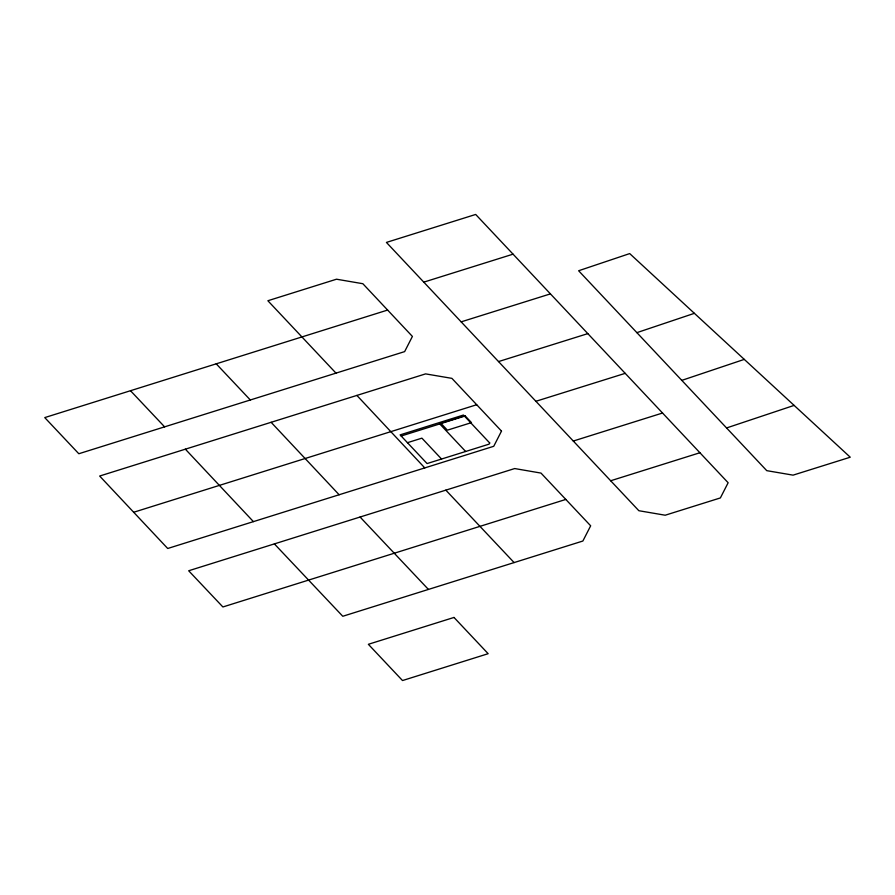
<?xml version="1.0" encoding="UTF-8"?>
<svg xmlns="http://www.w3.org/2000/svg" width="895" height="895" viewBox="0 0 895 895"><rect width="100%" height="100%" fill="white"/><g stroke="black" fill="none" stroke-linecap="round" stroke-linejoin="round"><path stroke-width="1.34" d="M636.871 332.649L694.386 313.328L850.25 457.211L793.059 475.144L766.758 470.658L578.629 270.749L629.7 253.587L694.386 313.328M681.789 380.375L744.282 359.387M726.561 427.955L794.111 405.401M423.794 282.138L513.059 254.169L728.138 482.741L720.374 497.933L665.209 515.218L638.862 510.721L386.416 242.422L475.681 214.453L513.059 254.169M130.502 390.712L387.613 310.062L412.405 336.43L404.641 351.612L78.816 453.743L44.75 417.596L130.502 390.712L164.602 426.848M461.16 321.853L550.425 293.884M498.549 361.569L587.825 333.622M133.679 512.264L476.699 404.73M401.173 436.01L464.505 416.175M535.904 401.284L625.202 373.349M407.449 442.689L421.914 438.147L441.548 459.034M573.27 441.045L662.568 413.02M610.67 480.76L699.912 452.747M565.83 499.432L222.889 606.967L188.677 570.764L514.692 468.555L540.994 473.086L590.666 525.812L582.869 541.028L342.774 616.275L274.385 543.903M360.081 517.03L428.425 589.425M514.099 562.575L445.833 490.147M216.21 363.806L250.331 399.987M387.613 310.062L362.855 283.715L336.509 279.206L267.873 300.742L335.994 373.137M439.758 423.928L465.657 451.483M271.118 422.295L339.138 494.756M185.366 449.178L253.419 521.628M356.881 395.422L424.778 467.906M489.71 442.98L489.117 444.133L427.083 463.565L400.11 434.88L463.442 415.034L489.71 442.98M501.502 431.099L493.738 446.292L167.712 548.49L99.658 476.039L425.595 373.886L451.908 378.361L501.502 431.099M464.941 415.66L440.832 423.212L447.377 430.171L471.486 422.619L464.941 415.66M454 617.449L368.36 644.299L402.515 680.547L488.155 653.697L454 617.449"/></g></svg>
